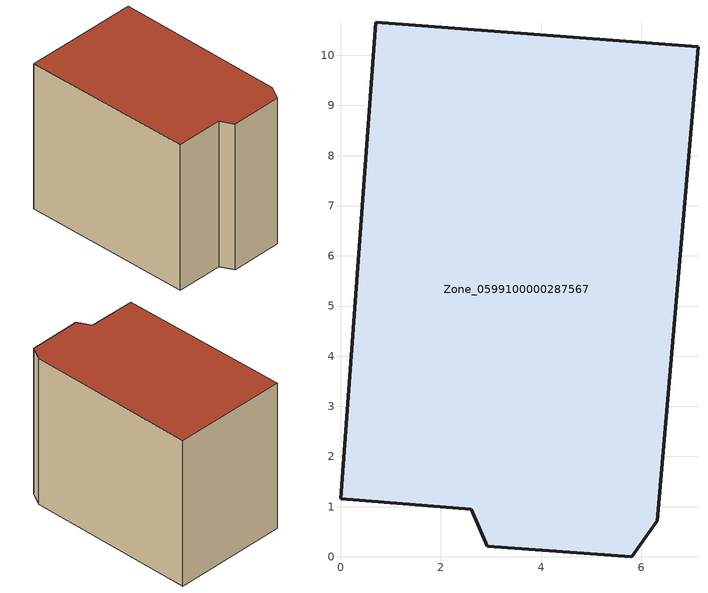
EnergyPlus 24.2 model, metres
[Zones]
Zone_0599100000287567
 floor ground (C_G): 2.93,0.21 2.61,0.95 0,1.16 0.7,10.66 7.13,10.18 6.32,0.72 5.81,0 z0
 wall outside (C_F): 2.61,0.95 2.93,0.21 5.81,0 6.32,0.72 7.13,10.18 0.7,10.66 0,1.16 2.61,0.95 z0:8.42
 roof outside (C_R): 6.32,0.72 7.13,10.18 0.7,10.66 0,1.16 2.61,0.95 2.93,0.21 5.81,0 z8.42
[BUILDING]
Pand.0599100000287567: North Axis=0; Terrain=City; Loads Convergence Tolerance Value=0.04; Temperature Convergence Tolerance Value=0.4; Solar Distribution=FullExterior; Maximum Number of Warmup Days=25; Minimum Number of Warmup Days=1
[Site:Location]
Rotterdam.The.Hague.AP_ZH_NLD Design_Conditions: Latitude=51.96; Longitude=4.45; Time Zone=1; Elevation=-4.5
[SITE:GROUNDTEMPERATURE:BUILDINGSURFACE]
18, 18, 18, 18, 18, 18, 18, 18, 18, 18, 18, 18
[MATERIAL] Thermal Absorptance=0.9; Solar Absorptance=0.7; Visible Absorptance=0.7
Name | Roughness | Thickness | Conductivity | Density | Specific Heat
G.TI.1946-1964 | MediumSmooth | 0.15 | 1 | 540 | 1210
F.TI.1946-1964 | Rough | 0.3 | 0.857143 | 1920 | 840
R.TI.1946-1964 | MediumRough | 0.2 | 0.277778 | 1500 | 1000
[CONSTRUCTION]
C_G: G.TI.1946-1964
C_F: F.TI.1946-1964
C_R: R.TI.1946-1964
[ZONE]
Zone_0599100000287567: Type=1; Multiplier=1; Ceiling Height=Autocalculate; Volume=Autocalculate; Floor Area=autocalculate; Part of Total Floor Area=Yes
[ZONEINFILTRATION:DESIGNFLOWRATE]
Infil_Zone_0599100000287567: Zone or ZoneList or Space or SpaceList=Zone_0599100000287567; Schedule=AlwaysOn; Design Flow Rate Calculation Method=Flow/Area; Flow Rate per Floor Area=0.003; Constant Term Coefficient=1; Temperature Term Coefficient=0; Velocity Term Coefficient=0; Velocity Squared Term Coefficient=0
[HVACTEMPLATE:ZONE:IDEALLOADSAIRSYSTEM]
Zone_0599100000287567: Maximum Heating Supply Air Temperature=50; Minimum Cooling Supply Air Temperature=13; Maximum Heating Supply Air Humidity Ratio=0.0156; Minimum Cooling Supply Air Humidity Ratio=0.0077; Heating Limit=NoLimit; Cooling Limit=NoLimit; Dehumidification Control Type=ConstantSensibleHeatRatio; Cooling Sensible Heat Ratio=0.7; Dehumidification Setpoint=60; Humidification Control Type=None; Humidification Setpoint=30; Outdoor Air Method=None; Outdoor Air Flow Rate per Person=0.00944; Outdoor Air Flow Rate per Zone Floor Area=0; Outdoor Air Flow Rate per Zone=0; Demand Controlled Ventilation Type=None; Outdoor Air Economizer Type=NoEconomizer; Heat Recovery Type=None; Sensible Heat Recovery Effectiveness=0.7; Latent Heat Recovery Effectiveness=0.65
[ZONECONTROL:THERMOSTAT]
ThermostatControl_Zone_0599100000287567: Zone or ZoneList=Zone_0599100000287567; Control Type Schedule=DualSetpointControlType; Control 1=Thermostat_Zone_0599100000287567; Temperature Difference Between Cutout And Setpoint=0
[THERMOSTATSETPOINT:DUALSETPOINT]
Thermostat_Zone_0599100000287567: Heating Setpoint Temperature Schedule=HeatingSetpoint_Zone_0599100000287567; Cooling Setpoint Temperature Schedule=CoolingSetpoint_Zone_0599100000287567
[SCHEDULE:COMPACT]
HeatingSetpoint_Zone_0599100000287567: Through: 12/31, For: AllDays, Until: 24:00, 21
CoolingSetpoint_Zone_0599100000287567: Through: 12/31, For: AllDays, Until: 24:00, 24
DualSetpointControlType: Through: 12/31, For: AllDays, Until: 24:00, 4
AlwaysOn: Through: 12/31, For: AllDays, Until: 24:00, 1
